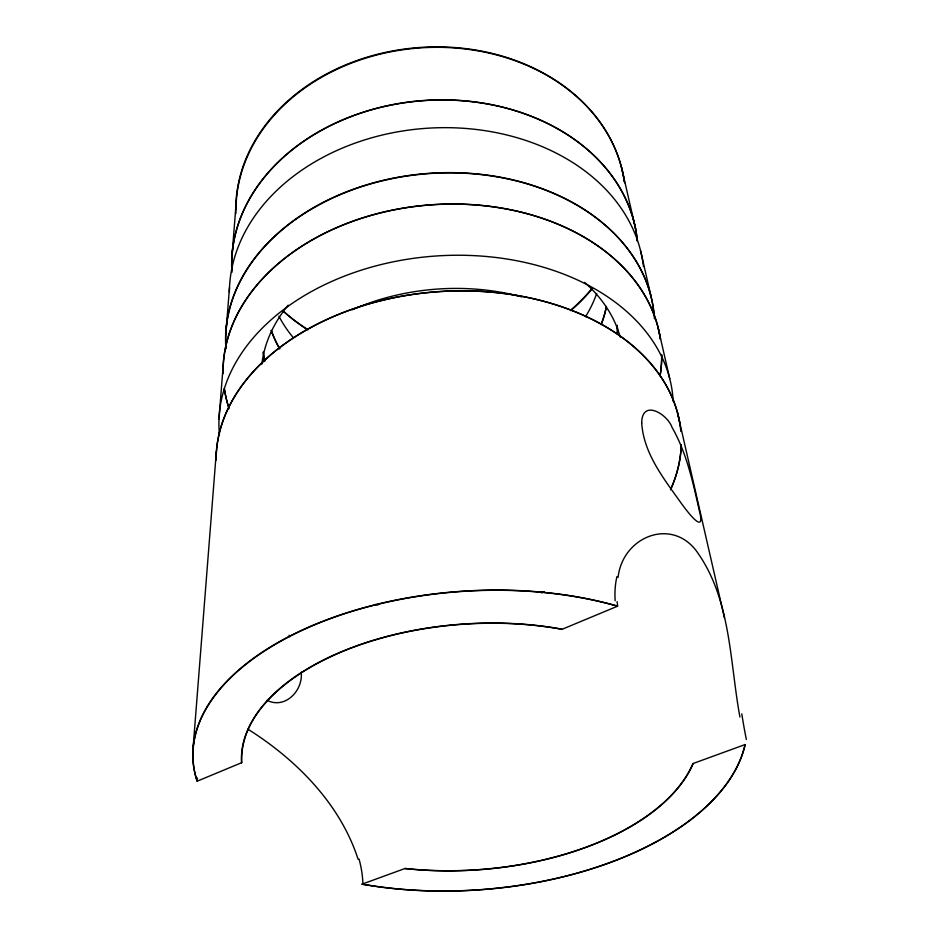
<?xml version="1.0" encoding="UTF-8"?>
<svg xmlns="http://www.w3.org/2000/svg" width="938" height="938" viewBox="0 0 938 938"><rect width="100%" height="100%" fill="white"/><g stroke="black" fill="none" stroke-linecap="round" stroke-linejoin="round"><path stroke-width="1.41" d="M301.192 672.183C303.396 690.192 285.328 709.609 267.049 700.311M192.97 749.485L216.338 451.835M219 418.852L223.115 366.453M225.824 334.362L229.482 287.626M232.026 255.687L236.341 200.662M197.414 777.93L197.132 781.19A277.695 149.482 -4.2 0 1 315.016 624.427A277.695 149.482 -4.2 0 1 617.65 606.136L617.122 601.621M618.083 577.362C622.621 535.938 673.613 515.97 698.458 553.889C731.183 601.504 729.787 662.251 739.93 717.042M247.972 729.213C296.396 759.71 340.213 803.854 358.105 859.255M289.08 635.284L289.924 636.691M621.531 167.398L635.601 228.86M640.478 250.352L650.925 296.021M658.007 327.385L669.72 378.624M677.517 412.908L724.488 618.036M745.042 744.549A277.695 149.482 -4.2 0 1 362.091 884.124M746.343 739.472A132.446 24.177 83.7 0 1 741.794 713.865M359.066 859.114A112.994 98.373 43.5 0 1 362.947 884.206M681.234 444.542A232.941 159.097 -4.2 0 1 670.471 489.73M544.263 591.913A232.941 159.097 -4.2 0 1 541.519 592.839M378.073 604.951A232.941 159.097 -4.2 0 1 375.341 604.447M216.08 460.206A232.941 159.097 -4.2 0 1 440.93 291.46A232.941 159.097 -4.2 0 1 680.836 431.445M615.152 600.754A141.122 83.154 46.2 0 1 616.934 576.612M693.194 763.462A229.212 123.007 -4.2 0 1 404.899 868.541M241.746 762.629A229.212 123.007 -4.2 0 1 561.991 629.316M352.278 309.774A187.963 131.472 -4.2 0 1 521.598 296.865M681.234 446.136A232.917 159.073 -4.2 0 1 670.635 489.542M216.186 457.861A232.917 159.073 -4.2 0 1 438.738 291.683A232.917 159.073 -4.2 0 1 680.261 426.051M592.113 288.271A195.045 157.209 -4.2 0 1 570.433 310.361M308.016 329.754A195.045 157.209 -4.2 0 1 282.713 310.537M235.848 213.641A195.045 157.209 -4.2 0 1 416.847 47.697A195.045 157.209 -4.2 0 1 624.239 181.456M231.885 270.848A203.323 158.358 -4.2 0 1 423.202 100.694A203.323 158.358 -4.2 0 1 637.371 241.019M592.593 288.294A195.034 157.162 -4.2 0 1 570.691 310.677M307.312 329.519A195.034 157.162 -4.2 0 1 283.569 311.475M236.024 208.904A195.034 157.162 -4.2 0 1 420.857 47.861A195.034 157.162 -4.2 0 1 624.579 182.781M231.909 272.383A203.323 158.381 -4.2 0 1 422.182 100.624A203.323 158.381 -4.2 0 1 637.324 241.089M596.709 293.442A168.078 130.745 -4.2 0 1 585.5 316.716M293.277 337.645A168.078 130.745 -4.2 0 1 278.914 316.188M279.665 348.737A171.677 131.097 -4.2 0 1 271.223 330.422M229.364 291.941A207.685 158.827 -4.2 0 1 428.443 128.166A207.685 158.827 -4.2 0 1 643.468 266.533M279.747 348.784A171.666 131.085 -4.2 0 1 271.293 330.481M226.058 348.725A214.72 159.308 -4.2 0 1 429.522 173.553A214.72 159.308 -4.2 0 1 654.443 318.779M225.87 347.892A214.732 159.343 -4.2 0 1 427.329 173.46A214.732 159.343 -4.2 0 1 654.056 314.922M261.866 364.085A181.491 131.59 -4.2 0 1 288.224 305.178M584.632 282.373A181.491 131.59 -4.2 0 1 620.217 337.07M661.712 355.268A219.586 159.46 -4.2 0 1 660.129 375.575M228.532 406.682A219.586 159.46 -4.2 0 1 224.334 388.379M223.115 373.453A219.586 159.46 -4.2 0 1 429.44 205A219.586 159.46 -4.2 0 1 660.481 339.462M219.457 434.646A227.488 159.39 -4.2 0 1 434.458 256.109A227.488 159.39 -4.2 0 1 673.156 401.417M661.653 354.458A219.609 159.483 -4.2 0 1 660.047 375.728M229.118 408.675A219.609 159.483 -4.2 0 1 224.393 389.34M223.033 373.676A219.609 159.483 -4.2 0 1 428.713 204.965A219.609 159.483 -4.2 0 1 660.329 338.759M641.709 422.991C643.644 453.875 664.456 479.529 681.668 503.847C687.237 511.445 706.232 536.794 699.291 510.542C692.901 482.12 686.651 452.948 672.054 427.423C667.34 413.81 641.85 398.744 641.709 422.991M241.547 762.735L197.238 781.166A277.671 149.447 -4.2 0 1 315.168 624.602A277.671 149.447 -4.2 0 1 617.509 606.218L562.249 629.222A229.247 123.042 -4.2 0 0 241.547 762.735M405.11 868.471L361.986 884.182A277.671 149.447 -4.2 0 0 745.182 744.526L692.948 763.567A229.247 123.042 -4.2 0 1 405.11 868.471M601.152 324.489A171.677 131.097 -4.2 0 0 606.44 306.421A171.666 131.085 -4.2 0 1 601.199 324.536M617.415 333.506A177.481 131.484 -4.2 0 0 617.251 325.451A177.481 131.484 -4.2 0 1 617.415 333.506M263.32 352.16A177.481 131.484 -4.2 0 0 264.633 361.458A177.481 131.484 -4.2 0 1 263.308 352.149"/></g></svg>
